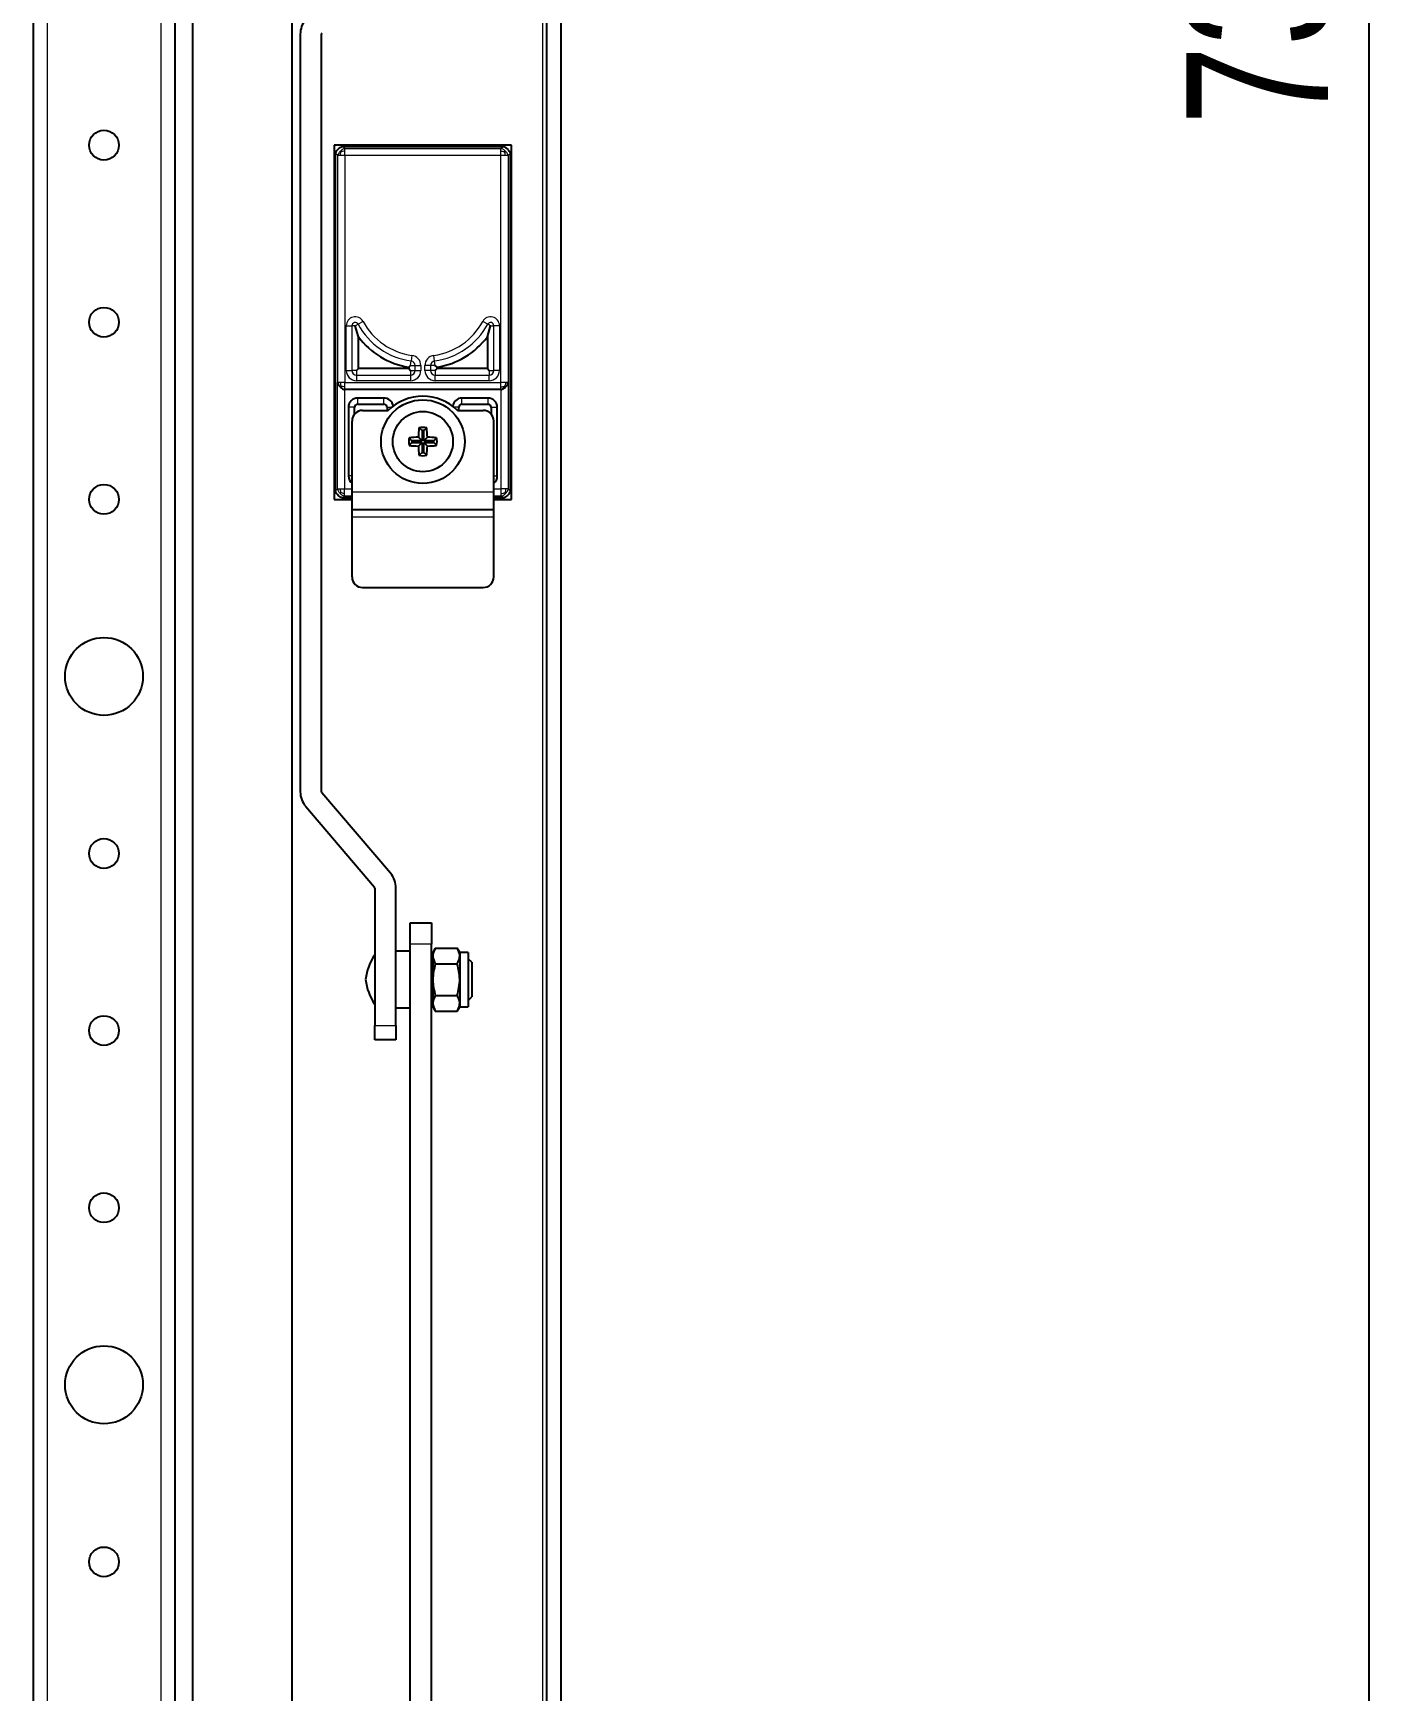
# Model space of a CAD drawing. Header units: millimetres. Extents: x -842 to 1891, y -262 to 1017.
# Drawn here: x 1701.3 to 1891.3, y 116.6 to 350.6 of the extents above; entities that cross this region are included whole.
import ezdxf

# ---------------------------------------------------------------- set-up
doc = ezdxf.new("R2010")
doc.units = ezdxf.units.MM
doc.layers.add('FORMAT', color=7, linetype='Continuous')
doc.styles.add('SLDTEXTSTYLE0', font='TXT', dxfattribs={"width": 0.75})
doc.dimstyles.new('SLDDIMSTYLE0', dxfattribs={"dimtxt": 20, "dimasz": 10, "dimexe": 0, "dimexo": 0.0625, "dimgap": 5, "dimtad": 2, "dimdec": 1, "dimrnd": 1e-09, "dimzin": 12, "dimdsep": 46, "dimtxsty": 'SLDTEXTSTYLE0', "dimsah": 1, "dimcen": 0.09, "dimadec": 0, "dimazin": 3, "dimtfac": 1, "dimtofl": 0, "dimtmove": 0, "dimatfit": 3, "dimfxl": 0, "dimfrac": 2, "dimtolj": 1, "dimtzin": 12, "dimarcsym": 0})

# ---------------------------------------------------------------- blocks, each defined once
blk = doc.blocks.new('_D_5')
at = {"layer": 'FORMAT'}
for p, q in [((1767.8, 725.79), (1890.8, 725.79)), ((1889.8, 725.79), (1889.8, -6.21)), ((1767.8, -6.21), (1890.8, -6.21))]:
    blk.add_line(p, q, dxfattribs=at)
for points in [[(1889.8, 725.79), (1888.26, 715.79), (1891.34, 715.79)], [(1889.8, -6.21), (1891.34, 3.79), (1888.26, 3.79)]]:
    blk.add_solid(points, dxfattribs=at)
at = {"layer": 'FORMAT', "insert": (1864.02, 337.63), "char_height": 20, "attachment_point": 1, "rotation": 90, "style": 'SLDTEXTSTYLE0'}
blk.add_mtext('732', dxfattribs=at)

msp = doc.modelspace()

# ---------------------------------------------------------------- linework, layer by layer
at = {"color": 7, "linetype": 'Continuous', "lineweight": 25}
for p, q in [((1773.79, -117.71), (1773.79, 837.29)), ((1775.79, -117.71), (1775.79, 837.29)), ((1723.79, 804.29), (1723.79, -84.71)), ((1701.29, 777.29), (1701.29, -57.71)), ((1721.29, 777.29), (1721.29, -57.71)), ((1737.79, 704.79), (1737.79, 14.79)), ((1738.99, 350.48), (1738.99, 243.49)), ((1741.99, 243.49), (1741.99, 350.48)), ((1768.79, 334.79), (1743.79, 334.79)), ((1743.79, 334.79), (1743.79, 284.79)), ((1768.79, 284.79), (1768.79, 334.79)), ((1743.98, 285.98), (1743.98, 333.61)), ((1744.98, 334.61), (1767.61, 334.61)), ((1768.61, 333.61), (1768.61, 285.98)), ((1747.2, 307.74), (1746.74, 309.29)), ((1765.39, 307.74), (1765.84, 309.29)), ((1747.2, 303.25), (1747.2, 307.74)), ((1765.39, 307.74), (1765.39, 303.25)), ((1747.2, 303.25), (1746.94, 302.99)), ((1754.29, 303.25), (1747.2, 303.25)), ((1754.29, 303.45), (1754.54, 303.67)), ((1754.29, 303.45), (1754.29, 303.25)), ((1754.29, 303.25), (1754.54, 302.99)), ((1758.3, 303.45), (1758.04, 303.67)), ((1758.3, 303.25), (1758.04, 302.99)), ((1758.3, 303.25), (1758.3, 303.45)), ((1765.39, 303.25), (1758.3, 303.25)), ((1765.39, 303.25), (1765.64, 302.99)), ((1745.26, 300.29), (1745.25, 300.3)), ((1745.28, 300.29), (1745.26, 300.29)), ((1767.31, 300.29), (1745.28, 300.29)), ((1767.32, 300.29), (1767.31, 300.29)), ((1767.34, 300.3), (1767.32, 300.29)), ((1745.79, 297.79), (1745.79, 288.09)), ((1746.66, 296.83), (1746.66, 297.79)), ((1750.79, 299.09), (1747.09, 299.09)), ((1747.09, 298.23), (1750.79, 298.23)), ((1747.79, 297.34), (1751.4, 297.34)), ((1751.23, 297.79), (1751.23, 297.34)), ((1761.19, 297.34), (1764.79, 297.34)), ((1761.36, 297.34), (1761.36, 297.79)), ((1765.49, 299.09), (1761.79, 299.09)), ((1761.79, 298.23), (1765.49, 298.23)), ((1765.93, 297.79), (1765.93, 296.83)), ((1766.79, 288.09), (1766.79, 297.79)), ((1746.29, 285.84), (1746.29, 295.84)), ((1756.18, 294.5), (1755.75, 294.87)), ((1756.41, 294.5), (1756.84, 294.87)), ((1766.29, 285.84), (1766.29, 295.84)), ((1754.73, 293.06), (1754.37, 293.49)), ((1754.73, 292.83), (1754.37, 292.4)), ((1756.18, 293.06), (1754.73, 293.06)), ((1754.73, 292.83), (1756.18, 292.83)), ((1756.18, 293.06), (1755.66, 293.57)), ((1756.18, 292.83), (1755.66, 292.31)), ((1756.18, 294.5), (1756.18, 293.06)), ((1756.18, 292.83), (1756.18, 291.38)), ((1756.41, 293.06), (1756.41, 294.5)), ((1756.41, 293.06), (1756.92, 293.57)), ((1757.85, 293.06), (1756.41, 293.06)), ((1756.41, 292.83), (1756.92, 292.31)), ((1756.41, 292.83), (1757.85, 292.83)), ((1756.41, 291.38), (1756.41, 292.83)), ((1757.85, 293.06), (1758.21, 293.49)), ((1757.85, 292.83), (1758.21, 292.4)), ((1756.18, 291.38), (1755.75, 291.02)), ((1756.41, 291.38), (1756.84, 291.02)), ((1746.29, 283.34), (1746.29, 285.84)), ((1766.29, 283.34), (1766.29, 285.84)), ((1743.79, 284.79), (1746.29, 284.79)), ((1746.29, 284.98), (1744.98, 284.98)), ((1746.29, 283.34), (1766.29, 283.34)), ((1746.29, 282.34), (1746.29, 283.34)), ((1767.61, 284.98), (1766.29, 284.98)), ((1766.29, 284.79), (1768.79, 284.79)), ((1766.29, 282.34), (1766.29, 283.34)), ((1746.29, 273.84), (1746.29, 282.34)), ((1766.29, 273.84), (1766.29, 282.34)), ((1747.79, 272.34), (1764.79, 272.34)), ((1739.76, 241.42), (1749.45, 230.05)), ((1751.73, 232), (1742.04, 243.37)), ((1749.49, 229.92), (1749.49, 210.49)), ((1752.49, 210.49), (1752.49, 229.92)), ((1754.49, 221.99), (1754.49, 224.99)), ((1754.49, 224.99), (1757.49, 224.99)), ((1757.49, 224.99), (1757.49, 221.99)), ((1754.49, 220.99), (1752.49, 220.99)), ((1754.49, 25.79), (1754.49, 221.99)), ((1757.49, 25.79), (1757.49, 221.99)), ((1758.04, 221.44), (1757.69, 220.84)), ((1757.69, 220.84), (1757.69, 213.14)), ((1758.04, 221.44), (1761.15, 221.44)), ((1761.49, 220.84), (1761.15, 221.44)), ((1762.69, 220.84), (1761.49, 220.84)), ((1761.49, 220.84), (1761.49, 213.14)), ((1762.69, 220.84), (1762.69, 213.14)), ((1757.69, 219.94), (1757.49, 219.94)), ((1758.04, 219.22), (1761.15, 219.22)), ((1763.19, 219.44), (1762.69, 219.94)), ((1763.19, 219.44), (1763.19, 214.54)), ((1752.49, 212.99), (1754.49, 212.99)), ((1757.49, 214.04), (1757.69, 214.04)), ((1757.69, 213.14), (1758.04, 212.54)), ((1758.04, 214.77), (1761.15, 214.77)), ((1761.15, 212.54), (1761.49, 213.14)), ((1761.49, 213.14), (1762.69, 213.14)), ((1762.69, 214.04), (1763.19, 214.54)), ((1758.04, 212.54), (1761.15, 212.54)), ((1749.49, 208.49), (1749.49, 210.49)), ((1752.49, 208.49), (1749.49, 208.49)), ((1752.49, 210.49), (1752.49, 208.49))]:
    msp.add_line(p, q, dxfattribs=at)
at = {"color": 8, "linetype": 'Continuous', "lineweight": 18}
for p, q in [((1773.19, 834.69), (1773.19, -115.11)), ((1703.29, 777.29), (1703.29, -57.71)), ((1719.29, 777.29), (1719.29, -57.71)), ((1744.28, 333.31), (1743.98, 333.61)), ((1744.28, 301.29), (1744.28, 333.31)), ((1744.98, 334.61), (1745.28, 334.31)), ((1745.28, 334.31), (1767.31, 334.31)), ((1745.28, 333.31), (1745.28, 301.29)), ((1767.31, 333.31), (1745.28, 333.31)), ((1767.31, 334.31), (1767.61, 334.61)), ((1767.31, 301.29), (1767.31, 333.31)), ((1768.61, 333.61), (1768.31, 333.31)), ((1768.31, 333.31), (1768.31, 301.29)), ((1745.48, 302.99), (1745.48, 309.29)), ((1745.48, 309.29), (1746.28, 309.29)), ((1746.28, 309.29), (1746.28, 302.99)), ((1746.74, 309.29), (1746.28, 309.29)), ((1746.74, 309.29), (1747.15, 309.51)), ((1747.85, 309.89), (1747.15, 309.51)), ((1765.44, 309.51), (1764.74, 309.89)), ((1765.84, 309.29), (1765.44, 309.51)), ((1765.84, 309.29), (1766.3, 309.29)), ((1767.1, 309.29), (1766.3, 309.29)), ((1766.3, 302.99), (1766.3, 309.29)), ((1767.1, 309.29), (1767.1, 302.99)), ((1754.54, 303.67), (1754.63, 304.32)), ((1754.74, 305.11), (1754.63, 304.32)), ((1757.95, 304.32), (1757.85, 305.11)), ((1758.04, 303.67), (1757.95, 304.32)), ((1745.48, 302.99), (1746.28, 302.99)), ((1746.94, 302.99), (1746.28, 302.99)), ((1746.94, 302.99), (1746.94, 302.33)), ((1746.94, 302.33), (1746.94, 301.54)), ((1746.94, 302.33), (1754.54, 302.33)), ((1754.54, 303.67), (1755.2, 303.67)), ((1754.54, 302.99), (1754.54, 302.33)), ((1754.54, 302.99), (1755.2, 302.99)), ((1754.54, 302.33), (1754.54, 301.54)), ((1755.2, 303.67), (1756, 303.67)), ((1755.2, 302.99), (1755.2, 303.67)), ((1755.2, 302.99), (1756, 302.99)), ((1756, 303.67), (1756, 302.99)), ((1756.58, 302.99), (1756.58, 303.67)), ((1757.38, 303.67), (1756.58, 303.67)), ((1757.38, 302.99), (1756.58, 302.99)), ((1757.38, 303.67), (1757.38, 302.99)), ((1758.04, 303.67), (1757.38, 303.67)), ((1758.04, 302.99), (1757.38, 302.99)), ((1758.04, 302.99), (1758.04, 302.33)), ((1758.04, 301.54), (1758.04, 302.33)), ((1758.04, 302.33), (1765.64, 302.33)), ((1765.64, 302.99), (1765.64, 302.33)), ((1765.64, 302.99), (1766.3, 302.99)), ((1765.64, 301.54), (1765.64, 302.33)), ((1767.1, 302.99), (1766.3, 302.99)), ((1744.25, 301.29), (1744.28, 301.29)), ((1744.25, 286.25), (1744.25, 301.29)), ((1745.25, 300.29), (1745.25, 286.25)), ((1745.28, 301.29), (1767.31, 301.29)), ((1754.54, 301.54), (1746.94, 301.54)), ((1765.64, 301.54), (1758.04, 301.54)), ((1767.34, 286.25), (1767.34, 300.29)), ((1768.31, 301.29), (1768.34, 301.29)), ((1768.34, 301.29), (1768.34, 286.25)), ((1746.66, 297.79), (1745.79, 297.79)), ((1747.09, 298.23), (1747.09, 299.09)), ((1750.79, 298.23), (1750.79, 299.09)), ((1751.23, 297.79), (1751.9, 297.79)), ((1761.36, 297.79), (1760.69, 297.79)), ((1761.79, 298.23), (1761.79, 299.09)), ((1765.49, 298.23), (1765.49, 299.09)), ((1765.93, 297.79), (1766.79, 297.79)), ((1746.29, 288.09), (1745.79, 288.09)), ((1766.29, 288.09), (1766.79, 288.09)), ((1743.98, 285.98), (1744.25, 286.25)), ((1745.25, 286.25), (1746.29, 286.25)), ((1746.29, 285.84), (1766.29, 285.84)), ((1766.29, 286.25), (1767.34, 286.25)), ((1768.34, 286.25), (1768.61, 285.98)), ((1745.25, 285.25), (1744.98, 284.98)), ((1746.29, 285.25), (1745.25, 285.25)), ((1767.34, 285.25), (1766.29, 285.25)), ((1767.61, 284.98), (1767.34, 285.25)), ((1746.29, 282.34), (1766.29, 282.34)), ((1757.49, 221.99), (1754.49, 221.99)), ((1749.49, 210.49), (1752.49, 210.49))]:
    msp.add_line(p, q, dxfattribs=at)
at = {"color": 7, "linetype": 'Continuous', "lineweight": 25}
for centre, radius in [((1711.29, 334.79), 2.1), ((1711.29, 309.79), 2.1), ((1756.29, 292.94), 5.9), ((1756.29, 292.94), 4.25), ((1711.29, 284.79), 2.1), ((1711.29, 259.79), 5.5), ((1711.29, 234.79), 2.1), ((1711.29, 209.79), 2.1), ((1711.29, 184.79), 2.1), ((1711.29, 159.79), 5.5), ((1711.29, 134.79), 2.1)]:
    msp.add_circle(centre, radius, dxfattribs=at)
for centre, radius, start, end in [((1742.19, 350.48), 3.2, 141.4416, 180), ((1742.19, 350.48), 0.2, 141.4416, 180), ((1755.99, 314.27), 10.95, 216.5958, 261.061), ((1756.6, 314.27), 10.95, 278.939, 323.4042), ((1747.09, 297.79), 1.3, 90, 180), ((1747.79, 295.84), 1.5, 90, 180), ((1747.09, 297.79), 0.435, 90, 180), ((1750.79, 297.79), 1.3, 6.3593, 90), ((1750.79, 297.79), 0.435, 0, 90), ((1756.29, 292.34), 7, 45.5847, 134.4153), ((1761.79, 297.79), 1.3, 90, 173.6407), ((1761.79, 297.79), 0.435, 90, 180), ((1764.79, 295.84), 1.5, 0, 90), ((1765.49, 297.79), 1.3, 0, 90), ((1765.49, 297.79), 0.435, 0, 90), ((1774.37, 293.01), 18.72, 174.3168, 178.2751), ((1756.29, 292.94), 2, 74.1146, 105.8854), ((1738.21, 293.01), 18.72, 1.7249, 5.6832), ((1756.29, 292.94), 2, 164.1146, 195.8854), ((1756.23, 274.86), 18.72, 91.7249, 95.6832), ((1756.29, 292.94), 1.56, 175.8165, 184.1835), ((1756.29, 292.94), 1.56, 85.8165, 94.1835), ((1756.36, 274.86), 18.72, 84.3168, 88.2751), ((1756.29, 292.94), 1.56, 355.8165, 4.1835), ((1756.29, 292.94), 2, 344.1146, 15.8854), ((1756.23, 311.02), 18.72, 264.3168, 268.2751), ((1774.37, 292.88), 18.72, 181.7249, 185.6832), ((1756.29, 292.94), 2, 254.1146, 285.8854), ((1756.29, 292.94), 1.56, 265.8165, 274.1835), ((1738.21, 292.88), 18.72, 354.3168, 358.2751), ((1756.36, 311.02), 18.72, 271.7249, 275.6832), ((1747.09, 288.09), 1.3, 180, 232.0201), ((1765.49, 288.09), 1.3, 307.9799, 0), ((1747.79, 273.84), 1.5, 180, 270), ((1764.79, 273.84), 1.5, 270, 0), ((1742.19, 243.49), 3.2, 180, 220.4367), ((1742.19, 243.49), 0.2, 180, 220.4367), ((1749.29, 229.92), 3.2, 0, 40.4367), ((1749.29, 229.92), 0.2, 0, 40.4367), ((1756.14, 216.04), 8, 146.1291, 173.1181), ((1756.14, 217.95), 8, 186.8819, 213.8709)]:
    msp.add_arc(centre, radius, start, end, dxfattribs=at)
at = {"color": 8, "linetype": 'Continuous', "lineweight": 18}
for centre, radius, start, end in [((1746.74, 309.29), 1.26, 28.2631, 180), ((1746.74, 309.29), 0.46, 28.2631, 180), ((1755.99, 314.27), 10.04, 208.2631, 262.2213), ((1755.99, 314.27), 9.24, 208.2631, 262.2213), ((1756.6, 314.27), 9.24, 277.7787, 331.7369), ((1756.6, 314.27), 10.04, 277.7787, 331.7369), ((1765.84, 309.29), 1.26, 0, 151.7369), ((1765.84, 309.29), 0.46, 0, 151.7369), ((1754.54, 303.67), 0.66, 0, 82.2213), ((1754.54, 303.67), 1.46, 0, 82.2213), ((1758.04, 303.67), 1.46, 97.7787, 180), ((1758.04, 303.67), 0.66, 97.7787, 180), ((1746.94, 302.99), 1.46, 180, 270), ((1746.94, 302.99), 0.66, 180, 270), ((1754.54, 302.99), 1.46, 270, 0), ((1754.54, 302.99), 0.66, 270, 0), ((1758.04, 302.99), 1.46, 180, 270), ((1758.04, 302.99), 0.66, 180, 270), ((1765.64, 302.99), 1.46, 270, 0), ((1765.64, 302.99), 0.66, 270, 0)]:
    msp.add_arc(centre, radius, start, end, dxfattribs=at)
at = {"color": 7, "linetype": 'Continuous', "lineweight": 25}
for points, knots in [([(1743.98, 333.61), (1743.98, 333.64), (1743.99, 333.76), (1744.12, 333.99), (1744.34, 334.25), (1744.58, 334.45), (1744.77, 334.56), (1744.89, 334.6), (1744.95, 334.61), (1744.98, 334.61)], [0, 0, 0, 0, 0.0566974, 0.2503517, 0.4998638, 0.7488693, 0.8744535, 0.9435148, 1, 1, 1, 1]), ([(1767.61, 334.61), (1767.64, 334.61), (1767.76, 334.6), (1767.99, 334.47), (1768.25, 334.25), (1768.45, 334.01), (1768.56, 333.82), (1768.6, 333.7), (1768.61, 333.64), (1768.61, 333.61)], [0, 0, 0, 0, 0.056697, 0.250352, 0.499864, 0.748869, 0.874453, 0.943515, 1, 1, 1, 1]), ([(1744.25, 301.29), (1744.26, 301.24), (1744.3, 301.03), (1744.53, 300.75), (1744.81, 300.5), (1745.01, 300.37), (1745.14, 300.31), (1745.22, 300.3), (1745.25, 300.3)], [0, 0, 0, 0, 0.125207, 0.499639, 0.74848, 0.874099, 0.946251, 1, 1, 1, 1]), ([(1767.31, 300.29), (1767.34, 300.3), (1767.4, 300.3), (1767.52, 300.35), (1767.71, 300.45), (1767.85, 300.58), (1767.94, 300.66)], [0, 0, 0, 0, 0.124863, 0.249962, 0.500073, 1, 1, 1, 1]), ([(1767.34, 300.3), (1767.37, 300.3), (1767.52, 300.33), (1767.75, 300.48), (1768.02, 300.7), (1768.2, 300.94), (1768.31, 301.14), (1768.33, 301.24), (1768.34, 301.29)], [0, 0, 0, 0, 0.053741, 0.2506254, 0.4994286, 0.749504, 0.8748127, 1, 1, 1, 1]), ([(1744.98, 284.98), (1744.95, 284.98), (1744.82, 284.99), (1744.6, 285.12), (1744.34, 285.34), (1744.14, 285.58), (1744.03, 285.77), (1743.98, 285.89), (1743.98, 285.95), (1743.98, 285.98)], [0, 0, 0, 0, 0.0566974, 0.2503517, 0.4998638, 0.7488693, 0.8744535, 0.9435148, 1, 1, 1, 1]), ([(1768.61, 285.98), (1768.61, 285.95), (1768.6, 285.83), (1768.47, 285.6), (1768.25, 285.34), (1768.01, 285.14), (1767.82, 285.03), (1767.7, 284.99), (1767.64, 284.98), (1767.61, 284.98)], [0, 0, 0, 0, 0.056697, 0.250352, 0.499864, 0.748869, 0.874453, 0.943515, 1, 1, 1, 1]), ([(1758.04, 221.44), (1757.86, 221.05), (1757.52, 220.3), (1757.88, 219.56), (1758.04, 219.22)], [0, 0, 0, 0, 0.534707, 1, 1, 1, 1]), ([(1761.15, 219.22), (1761.33, 219.62), (1761.66, 220.36), (1761.31, 221.1), (1761.15, 221.44)], [0, 0, 0, 0, 0.534707, 1, 1, 1, 1]), ([(1758.04, 219.22), (1757.87, 218.47), (1757.52, 216.98), (1757.87, 215.5), (1758.04, 214.77)], [0, 0, 0, 0, 0.508481, 1, 1, 1, 1]), ([(1761.15, 214.77), (1761.32, 215.52), (1761.66, 217.01), (1761.32, 218.49), (1761.15, 219.22)], [0, 0, 0, 0, 0.508481, 1, 1, 1, 1]), ([(1758.04, 214.77), (1757.86, 214.37), (1757.52, 213.63), (1757.88, 212.89), (1758.04, 212.54)], [0, 0, 0, 0, 0.534707, 1, 1, 1, 1]), ([(1761.15, 212.54), (1761.33, 212.94), (1761.66, 213.69), (1761.31, 214.43), (1761.15, 214.77)], [0, 0, 0, 0, 0.534707, 1, 1, 1, 1])]:
    msp.add_open_spline(points, degree=3, knots=knots, dxfattribs=at)
at = {"color": 8, "linetype": 'Continuous', "lineweight": 18}
for points, knots in [([(1744.65, 333.94), (1744.56, 333.85), (1744.44, 333.71), (1744.33, 333.52), (1744.29, 333.41), (1744.28, 333.34), (1744.28, 333.31)], [0, 0, 0, 0, 0.499932, 0.750046, 0.875143, 1, 1, 1, 1]), ([(1744.65, 333.31), (1744.55, 333.31), (1744.41, 333.31), (1744.29, 333.31), (1744.28, 333.31), (1744.28, 333.31)], [0, 0, 0, 0, 0.633094, 0.851999, 1, 1, 1, 1]), ([(1745.28, 334.31), (1745.25, 334.31), (1745.18, 334.3), (1745.07, 334.26), (1744.88, 334.15), (1744.74, 334.03), (1744.65, 333.94)], [0, 0, 0, 0, 0.124863, 0.249962, 0.500073, 1, 1, 1, 1]), ([(1744.65, 333.94), (1744.65, 333.94), (1744.66, 333.93), (1744.73, 333.86), (1744.76, 333.83)], [0, 0, 0, 0, 0.584601, 1, 1, 1, 1]), ([(1744.65, 333.31), (1744.65, 333.42), (1744.66, 333.61), (1744.73, 333.77), (1744.76, 333.83)], [0, 0, 0, 0, 0.584782, 1, 1, 1, 1]), ([(1745.28, 333.31), (1745.24, 333.31), (1745.15, 333.31), (1744.93, 333.31), (1744.77, 333.31), (1744.65, 333.31)], [0, 0, 0, 0, 0.148001, 0.366906, 1, 1, 1, 1]), ([(1745.28, 333.94), (1745.17, 333.93), (1744.98, 333.93), (1744.82, 333.86), (1744.76, 333.83)], [0, 0, 0, 0, 0.584782, 1, 1, 1, 1]), ([(1745.28, 333.94), (1745.28, 334.02), (1745.28, 334.15), (1745.28, 334.26), (1745.28, 334.3), (1745.28, 334.31), (1745.28, 334.31)], [0, 0, 0, 0, 0.499933, 0.750044, 0.87514, 1, 1, 1, 1]), ([(1745.28, 333.31), (1745.28, 333.34), (1745.28, 333.4), (1745.28, 333.52), (1745.28, 333.71), (1745.28, 333.85), (1745.28, 333.94)], [0, 0, 0, 0, 0.124527, 0.250035, 0.500121, 1, 1, 1, 1]), ([(1767.31, 333.94), (1767.31, 334.04), (1767.31, 334.18), (1767.31, 334.29), (1767.31, 334.31), (1767.31, 334.31)], [0, 0, 0, 0, 0.633094, 0.851999, 1, 1, 1, 1]), ([(1767.94, 333.94), (1767.85, 334.03), (1767.71, 334.15), (1767.52, 334.26), (1767.4, 334.3), (1767.34, 334.31), (1767.31, 334.31)], [0, 0, 0, 0, 0.499932, 0.750046, 0.875143, 1, 1, 1, 1]), ([(1767.31, 333.31), (1767.31, 333.35), (1767.31, 333.44), (1767.31, 333.66), (1767.31, 333.82), (1767.31, 333.94)], [0, 0, 0, 0, 0.148001, 0.3669064, 1, 1, 1, 1]), ([(1767.31, 333.94), (1767.42, 333.93), (1767.61, 333.93), (1767.77, 333.86), (1767.83, 333.83)], [0, 0, 0, 0, 0.584782, 1, 1, 1, 1]), ([(1767.94, 333.31), (1767.82, 333.31), (1767.66, 333.31), (1767.44, 333.31), (1767.35, 333.31), (1767.31, 333.31)], [0, 0, 0, 0, 0.633094, 0.851999, 1, 1, 1, 1]), ([(1767.94, 333.94), (1767.94, 333.94), (1767.93, 333.93), (1767.86, 333.86), (1767.83, 333.83)], [0, 0, 0, 0, 0.584601, 1, 1, 1, 1]), ([(1767.94, 333.31), (1767.93, 333.42), (1767.92, 333.61), (1767.86, 333.77), (1767.83, 333.83)], [0, 0, 0, 0, 0.584782, 1, 1, 1, 1]), ([(1768.31, 333.31), (1768.31, 333.34), (1768.3, 333.41), (1768.26, 333.52), (1768.15, 333.71), (1768.03, 333.85), (1767.94, 333.94)], [0, 0, 0, 0, 0.124863, 0.249962, 0.500073, 1, 1, 1, 1]), ([(1768.31, 333.31), (1768.31, 333.31), (1768.29, 333.31), (1768.18, 333.31), (1768.04, 333.31), (1767.94, 333.31)], [0, 0, 0, 0, 0.148001, 0.366906, 1, 1, 1, 1]), ([(1744.65, 301.29), (1744.57, 301.29), (1744.44, 301.29), (1744.33, 301.29), (1744.29, 301.29), (1744.28, 301.29), (1744.28, 301.29)], [0, 0, 0, 0, 0.49988, 0.749964, 0.875473, 1, 1, 1, 1]), ([(1744.65, 300.66), (1744.54, 300.78), (1744.4, 300.94), (1744.29, 301.17), (1744.28, 301.26), (1744.28, 301.29)], [0, 0, 0, 0, 0.633497, 0.852215, 1, 1, 1, 1]), ([(1745.28, 301.29), (1745.25, 301.29), (1745.18, 301.29), (1745.07, 301.29), (1744.88, 301.29), (1744.74, 301.29), (1744.65, 301.29)], [0, 0, 0, 0, 0.124527, 0.250035, 0.500121, 1, 1, 1, 1]), ([(1744.65, 301.29), (1744.65, 301.19), (1744.66, 301), (1744.73, 300.84), (1744.75, 300.77)], [0, 0, 0, 0, 0.585225, 1, 1, 1, 1]), ([(1744.65, 300.66), (1744.65, 300.67), (1744.66, 300.68), (1744.73, 300.74), (1744.75, 300.77)], [0, 0, 0, 0, 0.5850478, 1, 1, 1, 1]), ([(1745.28, 300.29), (1745.24, 300.3), (1745.15, 300.31), (1744.92, 300.42), (1744.76, 300.56), (1744.65, 300.66)], [0, 0, 0, 0, 0.147785, 0.366503, 1, 1, 1, 1]), ([(1745.28, 300.66), (1745.17, 300.67), (1744.98, 300.68), (1744.82, 300.74), (1744.75, 300.77)], [0, 0, 0, 0, 0.585048, 1, 1, 1, 1]), ([(1745.28, 300.66), (1745.28, 300.76), (1745.28, 300.89), (1745.28, 301.09), (1745.28, 301.2), (1745.28, 301.26), (1745.28, 301.29)], [0, 0, 0, 0, 0.4998775, 0.7499648, 0.8754836, 1, 1, 1, 1]), ([(1745.28, 300.29), (1745.28, 300.3), (1745.28, 300.3), (1745.28, 300.35), (1745.28, 300.45), (1745.28, 300.58), (1745.28, 300.66)], [0, 0, 0, 0, 0.124863, 0.249962, 0.500073, 1, 1, 1, 1]), ([(1767.31, 300.66), (1767.31, 300.78), (1767.31, 300.94), (1767.31, 301.17), (1767.31, 301.26), (1767.31, 301.29)], [0, 0, 0, 0, 0.633497, 0.852215, 1, 1, 1, 1]), ([(1767.94, 301.29), (1767.85, 301.29), (1767.71, 301.29), (1767.52, 301.29), (1767.4, 301.29), (1767.34, 301.29), (1767.31, 301.29)], [0, 0, 0, 0, 0.4998798, 0.7499641, 0.8754727, 1, 1, 1, 1]), ([(1767.31, 300.66), (1767.42, 300.67), (1767.61, 300.68), (1767.77, 300.74), (1767.83, 300.77)], [0, 0, 0, 0, 0.585048, 1, 1, 1, 1]), ([(1767.31, 300.29), (1767.31, 300.3), (1767.31, 300.31), (1767.31, 300.42), (1767.31, 300.56), (1767.31, 300.66)], [0, 0, 0, 0, 0.147785, 0.366503, 1, 1, 1, 1]), ([(1767.94, 301.29), (1767.93, 301.19), (1767.93, 301), (1767.86, 300.84), (1767.83, 300.77)], [0, 0, 0, 0, 0.585225, 1, 1, 1, 1]), ([(1767.94, 300.66), (1767.94, 300.67), (1767.93, 300.68), (1767.86, 300.74), (1767.83, 300.77)], [0, 0, 0, 0, 0.585048, 1, 1, 1, 1]), ([(1768.31, 301.29), (1768.31, 301.29), (1768.3, 301.29), (1768.25, 301.29), (1768.15, 301.29), (1768.02, 301.29), (1767.94, 301.29)], [0, 0, 0, 0, 0.124527, 0.250035, 0.500121, 1, 1, 1, 1]), ([(1767.94, 300.66), (1768.03, 300.76), (1768.15, 300.89), (1768.26, 301.09), (1768.3, 301.2), (1768.31, 301.26), (1768.31, 301.29)], [0, 0, 0, 0, 0.4998775, 0.7499648, 0.8754836, 1, 1, 1, 1]), ([(1744.25, 286.25), (1744.25, 286.25), (1744.26, 286.25), (1744.38, 286.25), (1744.52, 286.25), (1744.62, 286.25)], [0, 0, 0, 0, 0.148001, 0.366906, 1, 1, 1, 1]), ([(1744.25, 286.25), (1744.25, 286.22), (1744.26, 286.16), (1744.3, 286.04), (1744.41, 285.85), (1744.53, 285.71), (1744.62, 285.62)], [0, 0, 0, 0, 0.124863, 0.249962, 0.500073, 1, 1, 1, 1]), ([(1744.62, 286.25), (1744.74, 286.25), (1744.9, 286.25), (1745.12, 286.25), (1745.21, 286.25), (1745.25, 286.25)], [0, 0, 0, 0, 0.633094, 0.851999, 1, 1, 1, 1]), ([(1744.62, 286.25), (1744.63, 286.14), (1744.63, 285.95), (1744.7, 285.79), (1744.73, 285.73)], [0, 0, 0, 0, 0.584782, 1, 1, 1, 1]), ([(1744.62, 285.62), (1744.62, 285.62), (1744.63, 285.63), (1744.7, 285.7), (1744.73, 285.73)], [0, 0, 0, 0, 0.584601, 1, 1, 1, 1]), ([(1744.62, 285.62), (1744.71, 285.53), (1744.85, 285.41), (1745.04, 285.3), (1745.15, 285.26), (1745.22, 285.25), (1745.25, 285.25)], [0, 0, 0, 0, 0.4999314, 0.7500452, 0.8751424, 1, 1, 1, 1]), ([(1745.25, 285.62), (1745.14, 285.63), (1744.95, 285.63), (1744.79, 285.7), (1744.73, 285.73)], [0, 0, 0, 0, 0.584782, 1, 1, 1, 1]), ([(1745.25, 285.62), (1745.25, 285.71), (1745.25, 285.85), (1745.25, 286.04), (1745.25, 286.16), (1745.25, 286.22), (1745.25, 286.25)], [0, 0, 0, 0, 0.49988, 0.749964, 0.875473, 1, 1, 1, 1]), ([(1745.25, 285.25), (1745.25, 285.25), (1745.25, 285.26), (1745.25, 285.31), (1745.25, 285.41), (1745.25, 285.54), (1745.25, 285.62)], [0, 0, 0, 0, 0.124859, 0.249955, 0.500068, 1, 1, 1, 1]), ([(1767.97, 286.25), (1767.88, 286.25), (1767.74, 286.25), (1767.55, 286.25), (1767.43, 286.25), (1767.37, 286.25), (1767.34, 286.25)], [0, 0, 0, 0, 0.49988, 0.749964, 0.875473, 1, 1, 1, 1]), ([(1767.34, 285.62), (1767.34, 285.74), (1767.34, 285.9), (1767.34, 286.12), (1767.34, 286.21), (1767.34, 286.25)], [0, 0, 0, 0, 0.6330936, 0.851999, 1, 1, 1, 1]), ([(1767.34, 285.62), (1767.45, 285.63), (1767.63, 285.63), (1767.79, 285.7), (1767.86, 285.73)], [0, 0, 0, 0, 0.584782, 1, 1, 1, 1]), ([(1767.34, 285.25), (1767.34, 285.25), (1767.34, 285.27), (1767.34, 285.38), (1767.34, 285.52), (1767.34, 285.62)], [0, 0, 0, 0, 0.148001, 0.366906, 1, 1, 1, 1]), ([(1767.34, 285.25), (1767.37, 285.25), (1767.43, 285.26), (1767.55, 285.3), (1767.74, 285.41), (1767.88, 285.53), (1767.97, 285.62)], [0, 0, 0, 0, 0.124863, 0.249962, 0.500073, 1, 1, 1, 1]), ([(1767.97, 286.25), (1767.96, 286.14), (1767.95, 285.95), (1767.89, 285.79), (1767.86, 285.73)], [0, 0, 0, 0, 0.5847816, 1, 1, 1, 1]), ([(1767.97, 285.62), (1767.97, 285.62), (1767.96, 285.63), (1767.89, 285.7), (1767.86, 285.73)], [0, 0, 0, 0, 0.584601, 1, 1, 1, 1]), ([(1768.34, 286.25), (1768.34, 286.25), (1768.33, 286.25), (1768.28, 286.25), (1768.18, 286.25), (1768.05, 286.25), (1767.97, 286.25)], [0, 0, 0, 0, 0.124859, 0.249955, 0.500068, 1, 1, 1, 1]), ([(1767.97, 285.62), (1768.06, 285.71), (1768.18, 285.85), (1768.29, 286.04), (1768.33, 286.16), (1768.34, 286.22), (1768.34, 286.25)], [0, 0, 0, 0, 0.499932, 0.750046, 0.875143, 1, 1, 1, 1])]:
    msp.add_open_spline(points, degree=3, knots=knots, dxfattribs=at)

# ---------------------------------------------------------------- dimensions: what is measured, and where the dimension line sits
at = {"layer": 'FORMAT'}
dim = msp.add_linear_dim(base=(1889.8, -6.21), p1=(1767.79, 725.79), p2=(1767.79, -6.21), angle=90, dimstyle='SLDDIMSTYLE0', dxfattribs=at)
dim.commit()
dim.dimension.update_dxf_attribs({"geometry": '_D_5', "text_midpoint": (1889.8, 359.79), "dimtype": 160})

doc.saveas('drawing.dxf')
